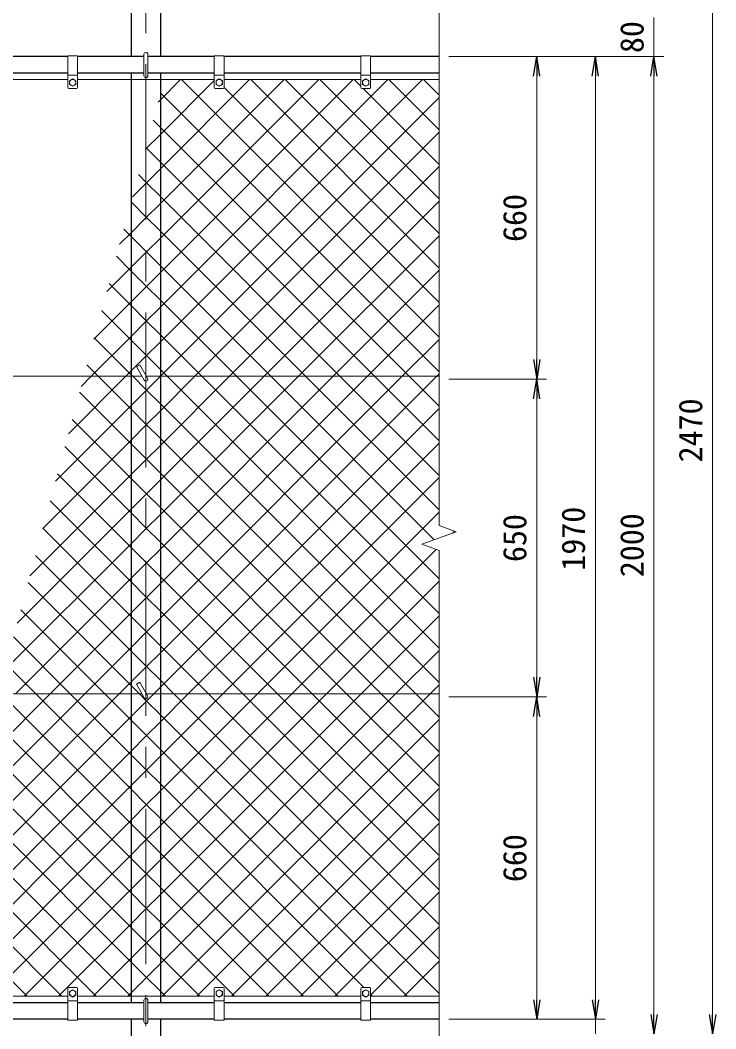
# Model space of a CAD drawing. Units: millimetres, scale not verified. Extents: x -4200 to 4200, y -2970 to 2970.
# Drawn here: x -1842 to -418, y -530 to 1535 of the extents above; entities that cross this region are included whole.
import ezdxf
from ezdxf.enums import TextEntityAlignment as Align

# ---------------------------------------------------------------- set-up
doc = ezdxf.new("R2010")
doc.units = ezdxf.units.MM
doc.header["$LTSCALE"] = 10
doc.linetypes.add('USER1', pattern=[50.8, 31.75, -6.35, 6.35, -6.35])
for name, color, linetype, lineweight in [('0-0_D-STR1', 1, 'Continuous', 25), ('0-1_D-STR3', 3, 'Continuous', 13), ('0-2_D-BMK', 2, 'USER1', 13), ('0-3_D-STR2', 7, 'Continuous', 13), ('0-4_D-STR-DIM', 7, 'Continuous', 13), ('0-5_0', 7, 'Continuous', 25)]:
    doc.layers.add(name, color=color, linetype=linetype, lineweight=lineweight)
doc.styles.add('ＭＳ ゴシック', font='')
doc.styles.get('ＭＳ ゴシック').set_extended_font_data('MS Gothic')

# ---------------------------------------------------------------- blocks, each defined once
blk = doc.blocks.new('_Open')
at = {"layer": '0-5_0'}
blk.add_line((-10, 1.667), (0, 0), dxfattribs=at)
blk.add_lwpolyline([(-10, -1.667), (0, 0), (-10, 0)], dxfattribs=at)

msp = doc.modelspace()

# ---------------------------------------------------------------- linework, layer by layer
at = {"layer": '0-0_D-STR1'}
for p, q in [((-1615.22, 1916.44), (-1615.22, 1460)), ((-1554.72, 1460), (-1554.72, 1916.44)), ((-1744.97, 1460), (-2024.97, 1460)), ((-1588.97, 1460), (-1724.97, 1460)), ((-1444.97, 1460), (-1580.97, 1460)), ((-1144.97, 1460), (-1424.97, 1460)), ((-984.97, 1460), (-1124.97, 1460)), ((-1744.97, 1426), (-2024.97, 1426)), ((-1588.97, 1426), (-1724.97, 1426)), ((-1615.22, 1426), (-1615.22, -476)), ((-1444.97, 1426), (-1580.97, 1426)), ((-1554.72, -476), (-1554.72, 1426)), ((-1144.97, 1426), (-1424.97, 1426)), ((-984.97, 1426), (-1124.97, 1426)), ((-1744.97, -476), (-2024.97, -476)), ((-1588.97, -476), (-1724.97, -476)), ((-1444.97, -476), (-1580.97, -476)), ((-1144.97, -476), (-1424.97, -476)), ((-984.97, -476), (-1124.97, -476)), ((-1744.97, -510), (-2024.97, -510)), ((-1588.97, -510), (-1724.97, -510)), ((-1444.97, -510), (-1580.97, -510)), ((-1144.97, -510), (-1424.97, -510)), ((-984.97, -510), (-1124.97, -510))]:
    msp.add_line(p, q, dxfattribs=at)
msp.add_lwpolyline([(-1615.22, -510), (-1615.22, -890), (-1554.72, -890), (-1554.72, -510)], dxfattribs=at)
at = {"layer": '0-1_D-STR3'}
for p, q in [((-1744.97, 1462), (-1744.97, 1397)), ((-1724.97, 1462), (-1744.97, 1462)), ((-1724.97, 1462), (-1724.97, 1397)), ((-1588.97, 1421), (-1588.97, 1465)), ((-1580.97, 1421), (-1580.97, 1465)), ((-1444.97, 1462), (-1444.97, 1397)), ((-1424.97, 1462), (-1444.97, 1462)), ((-1424.97, 1462), (-1424.97, 1397)), ((-1144.97, 1462), (-1144.97, 1397)), ((-1124.97, 1462), (-1144.97, 1462)), ((-1124.97, 1462), (-1124.97, 1397)), ((-2024.97, 1413), (-1744.97, 1413)), ((-1724.97, 1422), (-1744.97, 1422)), ((-1741.47, 1410.74), (-1734.97, 1414.5)), ((-1741.47, 1410.74), (-1741.47, 1403.26)), ((-1734.97, 1414.5), (-1728.47, 1410.74)), ((-1728.47, 1410.74), (-1728.47, 1403.26)), ((-1724.97, 1413), (-1444.97, 1413)), ((-1424.97, 1422), (-1444.97, 1422)), ((-1441.47, 1410.74), (-1434.97, 1414.5)), ((-1441.47, 1410.74), (-1441.47, 1403.26)), ((-1434.97, 1414.5), (-1428.47, 1410.74)), ((-1428.47, 1410.74), (-1428.47, 1403.26)), ((-1424.97, 1413), (-1144.97, 1413)), ((-1124.97, 1422), (-1144.97, 1422)), ((-1141.47, 1410.74), (-1134.97, 1414.5)), ((-1141.47, 1410.74), (-1141.47, 1403.26)), ((-1134.97, 1414.5), (-1128.47, 1410.74)), ((-1128.47, 1410.74), (-1128.47, 1403.26)), ((-1124.97, 1413), (-984.97, 1413)), ((-1726.97, 1395), (-1742.97, 1395)), ((-1426.97, 1395), (-1442.97, 1395)), ((-1126.97, 1395), (-1142.97, 1395)), ((-1604.37, 825.59), (-1597.44, 829.59)), ((-1597.44, 829.59), (-1581.51, 802)), ((-1593.06, 806), (-3383.82, 806)), ((-1604.37, 825.59), (-1588.44, 798)), ((-984.97, 806), (-1583.82, 806)), ((-1604.37, 175.59), (-1597.44, 179.59)), ((-1604.37, 175.59), (-1588.44, 148)), ((-1597.44, 179.59), (-1581.51, 152)), ((-1593.06, 156), (-3383.82, 156)), ((-984.97, 156), (-1583.82, 156)), ((-1744.97, -512), (-1744.97, -447)), ((-1726.97, -445), (-1742.97, -445)), ((-1741.47, -460.74), (-1741.47, -453.26)), ((-1728.47, -460.74), (-1728.47, -453.26)), ((-1724.97, -512), (-1724.97, -447)), ((-1444.97, -512), (-1444.97, -447)), ((-1426.97, -445), (-1442.97, -445)), ((-1441.47, -460.74), (-1441.47, -453.26)), ((-1428.47, -460.74), (-1428.47, -453.26)), ((-1424.97, -512), (-1424.97, -447)), ((-1144.97, -512), (-1144.97, -447)), ((-1126.97, -445), (-1142.97, -445)), ((-1141.47, -460.74), (-1141.47, -453.26)), ((-1128.47, -460.74), (-1128.47, -453.26)), ((-1124.97, -512), (-1124.97, -447)), ((-2024.97, -463), (-1744.97, -463)), ((-1724.97, -472), (-1744.97, -472)), ((-1741.47, -460.74), (-1734.97, -464.5)), ((-1734.97, -464.5), (-1728.47, -460.74)), ((-1724.97, -463), (-1444.97, -463)), ((-1588.97, -515), (-1588.97, -471)), ((-1580.97, -515), (-1580.97, -471)), ((-1424.97, -472), (-1444.97, -472)), ((-1441.47, -460.74), (-1434.97, -464.5)), ((-1434.97, -464.5), (-1428.47, -460.74)), ((-1424.97, -463), (-1144.97, -463)), ((-1124.97, -472), (-1144.97, -472)), ((-1141.47, -460.74), (-1134.97, -464.5)), ((-1134.97, -464.5), (-1128.47, -460.74)), ((-1124.97, -463), (-984.97, -463)), ((-1724.97, -512), (-1744.97, -512)), ((-1424.97, -512), (-1444.97, -512)), ((-1124.97, -512), (-1144.97, -512))]:
    msp.add_line(p, q, dxfattribs=at)
for points in [[(-1741.47, 1403.26), (-1734.97, 1399.5), (-1728.47, 1403.26)], [(-1441.47, 1403.26), (-1434.97, 1399.5), (-1428.47, 1403.26)], [(-1141.47, 1403.26), (-1134.97, 1399.5), (-1128.47, 1403.26)], [(-1741.47, -453.26), (-1734.97, -449.5), (-1728.47, -453.26)], [(-1441.47, -453.26), (-1434.97, -449.5), (-1428.47, -453.26)], [(-1141.47, -453.26), (-1134.97, -449.5), (-1128.47, -453.26)]]:
    msp.add_lwpolyline(points, dxfattribs=at)
for centre in [(-1734.97, 1407), (-1434.97, 1407), (-1134.97, 1407), (-1734.97, -457), (-1434.97, -457), (-1134.97, -457)]:
    msp.add_circle(centre, 6.49, dxfattribs=at)
for centre, radius, start, end in [((-1584.97, 1465), 4, 0, 180), ((-1584.97, 1421), 4, 180, 0), ((-1742.97, 1397), 2, 180, 270), ((-1726.97, 1397), 2, 270, 0), ((-1442.97, 1397), 2, 180, 270), ((-1426.97, 1397), 2, 270, 0), ((-1142.97, 1397), 2, 180, 270), ((-1126.97, 1397), 2, 270, 0), ((-1584.97, 800), 4, 210, 30), ((-1584.97, 150), 4, 210, 30), ((-1742.97, -447), 2, 90, 180), ((-1726.97, -447), 2, 0, 90), ((-1442.97, -447), 2, 90, 180), ((-1426.97, -447), 2, 0, 90), ((-1142.97, -447), 2, 90, 180), ((-1126.97, -447), 2, 0, 90), ((-1584.97, -471), 4, 0, 180), ((-1584.97, -515), 4, 180, 0)]:
    msp.add_arc(centre, radius, start, end, dxfattribs=at)
at = {"layer": '0-2_D-BMK'}
msp.add_line((-1584.97, -905), (-1584.97, 1945), dxfattribs=at)
at = {"layer": '0-3_D-STR2'}
for p, q in [((-1554.72, 1160.2), (-1301.92, 1413)), ((-1554.72, 1089.49), (-1231.21, 1413)), ((-1554.72, 1018.78), (-1160.5, 1413)), ((-1554.72, 948.07), (-1089.79, 1413)), ((-1554.72, 877.36), (-1019.08, 1413)), ((-984.97, 886.04), (-1511.93, 1413)), ((-984.97, 1027.46), (-1370.51, 1413)), ((-984.97, 1098.17), (-1299.8, 1413)), ((-984.97, 1168.88), (-1229.09, 1413)), ((-1144.97, 1399.6), (-1158.38, 1413)), ((-984.97, 1310.31), (-1087.67, 1413)), ((-984.97, 1381.02), (-1016.96, 1413)), ((-984.97, 956.75), (-1425, 1396.78)), ((-984.97, 1239.6), (-1140.38, 1395)), ((-1484.66, 806), (-984.97, 1305.69)), ((-1584.97, 1273.91), (-1585.26, 1274.2)), ((-1554.72, 1243.66), (-1584.97, 1273.91)), ((-1117.06, 806), (-1554.72, 1243.66)), ((-1584.97, 1203.2), (-1600.32, 1218.55)), ((-1413.95, 806), (-984.97, 1234.97)), ((-1554.72, 1172.95), (-1584.97, 1203.2)), ((-1584.97, 1129.95), (-1554.72, 1160.2)), ((-1187.78, 806), (-1554.72, 1172.95)), ((-1343.24, 806), (-984.97, 1164.26)), ((-1615.22, 1099.7), (-1584.97, 1129.95)), ((-1638.89, 1076.03), (-1615.22, 1099.7)), ((-1584.97, 1059.24), (-1554.72, 1089.49)), ((-1272.53, 806), (-984.97, 1093.55)), ((-1615.22, 1028.99), (-1584.97, 1059.24)), ((-1615.22, 1021.32), (-1645.51, 1051.6)), ((-1665.13, 979.08), (-1615.22, 1028.99)), ((-1584.97, 991.07), (-1615.22, 1021.32)), ((-1584.97, 988.53), (-1554.72, 1018.78)), ((-1201.82, 806), (-984.97, 1022.84)), ((-1615.22, 950.61), (-1660.57, 995.95)), ((-1554.72, 960.82), (-1584.97, 991.07)), ((-1615.22, 958.28), (-1584.97, 988.53)), ((-1691.37, 882.13), (-1615.22, 958.28)), ((-1584.97, 920.36), (-1615.22, 950.61)), ((-1399.91, 806), (-1554.72, 960.82)), ((-1131.11, 806), (-984.97, 952.13)), ((-1615.22, 879.9), (-1675.63, 940.3)), ((-1584.97, 917.82), (-1554.72, 948.07)), ((-1615.22, 887.57), (-1584.97, 917.82)), ((-1554.72, 890.11), (-1584.97, 920.36)), ((-1470.62, 806), (-1554.72, 890.11)), ((-1696.79, 806), (-1615.22, 887.57)), ((-1584.97, 849.65), (-1615.22, 879.9)), ((-1584.97, 847.11), (-1554.72, 877.36)), ((-1060.4, 806), (-984.97, 881.42)), ((-1615.22, 816.86), (-1584.97, 847.11)), ((-1554.72, 819.4), (-1584.97, 849.65)), ((-1743.85, 688.23), (-1626.08, 806)), ((-1717.61, 785.18), (-1696.79, 806)), ((-1626.08, 806), (-1615.22, 816.86)), ((-1541.33, 806), (-1554.72, 819.4)), ((-1554.72, 735.94), (-1484.66, 806)), ((-1554.72, 665.22), (-1413.95, 806)), ((-1554.72, 594.51), (-1343.24, 806)), ((-1554.72, 523.8), (-1272.53, 806)), ((-1554.72, 453.09), (-1201.82, 806)), ((-1554.72, 382.38), (-1131.11, 806)), ((-1554.72, 311.67), (-1060.4, 806)), ((-1554.72, 240.96), (-989.69, 806)), ((-984.97, 249.65), (-1541.33, 806)), ((-984.97, 320.36), (-1470.62, 806)), ((-984.97, 391.07), (-1399.91, 806)), ((-984.97, 603.2), (-1187.78, 806)), ((-984.97, 673.91), (-1117.06, 806)), ((-989.69, 806), (-984.97, 810.71)), ((-1615.22, 667.76), (-1720.81, 773.35)), ((-1584.97, 705.69), (-1554.72, 735.94)), ((-1615.22, 597.05), (-1735.87, 717.7)), ((-1615.22, 675.44), (-1584.97, 705.69)), ((-1796.33, 494.33), (-1615.22, 675.44)), ((-1615.22, 526.34), (-1750.93, 662.05)), ((-1584.97, 637.51), (-1615.22, 667.76)), ((-1584.97, 634.97), (-1554.72, 665.22)), ((-1615.22, 604.72), (-1584.97, 634.97)), ((-1554.72, 607.26), (-1584.97, 637.51)), ((-1822.57, 397.38), (-1615.22, 604.72)), ((-1615.22, 455.63), (-1766, 606.4)), ((-1103.46, 156), (-1554.72, 607.26)), ((-1584.97, 566.8), (-1615.22, 597.05)), ((-1584.97, 564.26), (-1554.72, 594.51)), ((-1615.22, 534.01), (-1584.97, 564.26)), ((-1554.72, 536.55), (-1584.97, 566.8)), ((-1615.22, 384.92), (-1781.06, 550.75)), ((-1848.8, 300.43), (-1615.22, 534.01)), ((-1584.97, 496.09), (-1615.22, 526.34)), ((-1584.97, 493.55), (-1554.72, 523.8)), ((-1174.17, 156), (-1554.72, 536.55)), ((-1554.72, 465.84), (-1584.97, 496.09)), ((-1615.22, 314.21), (-1796.12, 495.1)), ((-1615.22, 463.3), (-1584.97, 493.55)), ((-956.92, 485.21), (-953.09, 489.05)), ((-1875.04, 203.48), (-1615.22, 463.3)), ((-1584.97, 425.38), (-1615.22, 455.63)), ((-1244.88, 156), (-1554.72, 465.84)), ((-1615.22, 243.5), (-1811.18, 439.45)), ((-1584.97, 422.84), (-1554.72, 453.09)), ((-1615.22, 392.59), (-1584.97, 422.84)), ((-1554.72, 395.13), (-1584.97, 425.38)), ((-1851.82, 156), (-1615.22, 392.59)), ((-1315.59, 156), (-1554.72, 395.13)), ((-1584.97, 354.67), (-1615.22, 384.92)), ((-1584.97, 352.13), (-1554.72, 382.38)), ((-1215.42, 156), (-984.97, 386.45)), ((-1615.22, 321.88), (-1584.97, 352.13)), ((-1554.72, 324.42), (-1584.97, 354.67)), ((-1781.11, 156), (-1615.22, 321.88)), ((-1584.97, 283.96), (-1615.22, 314.21)), ((-1584.97, 281.42), (-1554.72, 311.67)), ((-1386.3, 156), (-1554.72, 324.42)), ((-1144.71, 156), (-984.97, 315.74)), ((-1615.22, 251.17), (-1584.97, 281.42)), ((-1554.72, 253.71), (-1584.97, 283.96)), ((-1710.4, 156), (-1615.22, 251.17)), ((-1457.01, 156), (-1554.72, 253.71)), ((-1584.97, 213.25), (-1615.22, 243.5)), ((-1584.97, 210.71), (-1554.72, 240.96)), ((-1074, 156), (-984.97, 245.03)), ((-1810.57, 156), (-1871.42, 216.86)), ((-1615.22, 180.46), (-1584.97, 210.71)), ((-1554.72, 183), (-1584.97, 213.25)), ((-1639.69, 156), (-1615.22, 180.46)), ((-1527.72, 156), (-1554.72, 183)), ((-1003.29, 156), (-984.97, 174.31)), ((-1980, -184.31), (-1639.69, 156)), ((-1953.76, -87.36), (-1710.4, 156)), ((-1927.52, 9.59), (-1781.11, 156)), ((-1615.22, -110.05), (-1881.28, 156)), ((-1615.22, -39.34), (-1810.57, 156)), ((-1554.72, -183.3), (-1215.42, 156)), ((-1554.72, -254.01), (-1144.71, 156)), ((-1554.72, -324.72), (-1074, 156)), ((-1554.72, -395.44), (-1003.29, 156)), ((-984.97, -386.75), (-1527.72, 156)), ((-984.97, -316.04), (-1457.01, 156)), ((-984.97, -245.33), (-1386.3, 156)), ((-984.97, -174.62), (-1315.59, 156)), ((-984.97, -103.91), (-1244.88, 156)), ((-984.97, -33.2), (-1174.17, 156)), ((-984.97, 37.51), (-1103.46, 156)), ((-1615.22, -180.76), (-1901.55, 105.56)), ((-1551.58, -463), (-984.97, 103.6)), ((-1615.22, -251.47), (-1916.61, 49.91)), ((-1480.87, -463), (-984.97, 32.89)), ((-1615.22, -322.19), (-1931.67, -5.74)), ((-1584.97, -69.59), (-1615.22, -39.34)), ((-1410.16, -463), (-984.97, -37.82)), ((-1615.22, -392.9), (-1946.73, -61.39)), ((-1554.72, -99.84), (-1584.97, -69.59)), ((-1191.57, -463), (-1554.72, -99.84)), ((-1615.83, -463), (-1961.79, -117.04)), ((-1584.97, -140.3), (-1615.22, -110.05)), ((-1339.45, -463), (-984.97, -108.53)), ((-1554.72, -170.55), (-1584.97, -140.3)), ((-1686.54, -463), (-1976.85, -172.69)), ((-1584.97, -211.01), (-1615.22, -180.76)), ((-1584.97, -213.55), (-1554.72, -183.3)), ((-1262.28, -463), (-1554.72, -170.55)), ((-1268.74, -463), (-984.97, -179.24)), ((-1615.22, -243.8), (-1584.97, -213.55)), ((-1554.72, -241.26), (-1584.97, -211.01)), ((-1757.25, -463), (-1991.91, -228.34)), ((-1834.42, -463), (-1615.22, -243.8)), ((-1332.99, -463), (-1554.72, -241.26)), ((-1584.97, -281.72), (-1615.22, -251.47)), ((-1584.97, -284.26), (-1554.72, -254.01)), ((-1198.03, -463), (-984.97, -249.95)), ((-1827.96, -463), (-2006.98, -283.99)), ((-1615.22, -314.51), (-1584.97, -284.26)), ((-1554.72, -311.97), (-1584.97, -281.72)), ((-1763.71, -463), (-1615.22, -314.51)), ((-1584.97, -352.44), (-1615.22, -322.19)), ((-1584.97, -354.97), (-1554.72, -324.72)), ((-1403.7, -463), (-1554.72, -311.97)), ((-1124.97, -460.66), (-984.97, -320.66)), ((-1615.22, -385.22), (-1584.97, -354.97)), ((-1554.72, -382.69), (-1584.97, -352.44)), ((-1693, -463), (-1615.22, -385.22)), ((-1474.41, -463), (-1554.72, -382.69)), ((-1056.6, -463), (-984.97, -391.37)), ((-1584.97, -423.15), (-1615.22, -392.9)), ((-1584.97, -425.69), (-1554.72, -395.44)), ((-1615.22, -455.94), (-1584.97, -425.69)), ((-1554.72, -453.4), (-1584.97, -423.15)), ((-1545.12, -463), (-1554.72, -453.4)), ((-1622.29, -463), (-1615.22, -455.94)), ((-1120.86, -463), (-1124.97, -458.88)), ((-985.89, -463), (-984.97, -462.08))]:
    msp.add_line(p, q, dxfattribs=at)
for points in [[(-1612.66, 1172.98), (-1584.97, 1200.66), (-1554.72, 1230.91), (-1372.64, 1413)], [(-1586.42, 1269.93), (-1584.97, 1271.37), (-1554.72, 1301.62), (-1444.97, 1411.37)], [(-1560.18, 1366.88), (-1554.72, 1372.33), (-1514.06, 1413)], [(-984.97, 815.33), (-1554.72, 1385.08), (-1555.14, 1385.5)], [(-1770.09, 591.28), (-1615.22, 746.15), (-1584.97, 776.4), (-1555.37, 806), (-1554.72, 806.65), (-984.97, 1376.4)], [(-984.97, 744.62), (-1046.35, 806), (-1554.72, 1314.37), (-1570.2, 1329.85)], [(-984.97, 532.49), (-1258.49, 806), (-1554.72, 1102.24), (-1584.97, 1132.49), (-1615.22, 1162.74), (-1615.38, 1162.9)], [(-994.67, 471.47), (-1329.2, 806), (-1554.72, 1031.53), (-1584.97, 1061.78), (-1615.22, 1092.03), (-1630.44, 1107.25)], [(-984.97, 178.94), (-1554.72, 748.69), (-1584.97, 778.94), (-1612.04, 806), (-1615.22, 809.19), (-1690.69, 884.65)], [(-984.97, 108.22), (-1032.75, 156), (-1554.72, 677.97), (-1584.97, 708.22), (-1615.22, 738.47), (-1682.75, 806), (-1705.75, 829)], [(-2006.24, -281.26), (-1615.22, 109.75), (-1584.97, 140), (-1568.97, 156), (-1554.72, 170.25), (-984.97, 740)], [(-2032.48, -378.21), (-1615.22, 39.04), (-1584.97, 69.29), (-1554.72, 99.54), (-1498.26, 156), (-984.97, 669.29)], [(-2028.55, -445), (-1615.22, -31.67), (-1584.97, -1.42), (-1554.72, 28.83), (-1427.55, 156), (-984.97, 598.58)], [(-1975.84, -463), (-1615.22, -102.38), (-1584.97, -72.13), (-1554.72, -41.88), (-1356.84, 156), (-984.97, 527.87)], [(-1905.13, -463), (-1615.22, -173.09), (-1584.97, -142.84), (-1554.72, -112.59), (-1286.13, 156), (-990.7, 451.43)], [(-984.97, -457.46), (-1554.72, 112.29), (-1584.97, 142.54), (-1598.44, 156), (-1615.22, 172.79), (-1826.24, 383.81)], [(-1050.15, -463), (-1554.72, 41.58), (-1584.97, 71.83), (-1615.22, 102.08), (-1669.15, 156), (-1841.3, 328.16)], [(-1138.86, -445), (-1554.72, -29.13), (-1584.97, 1.12), (-1615.22, 31.37), (-1739.86, 156), (-1856.36, 272.51)]]:
    msp.add_lwpolyline(points, dxfattribs=at)
at = {"layer": '0-4_D-STR-DIM'}
for p, q in [((-984.97, 1965), (-984.97, 500.65)), ((-424.97, 1890), (-424.97, -500)), ((-544.97, 1540), (-544.97, 1460)), ((-964.97, 1460), (-644.97, 1460)), ((-964.97, 1460), (-524.97, 1460)), ((-964.97, 1460), (-764.97, 1460)), ((-964.97, 1460), (-524.97, 1460)), ((-784.97, 840), (-784.97, 1420)), ((-664.97, 1420), (-664.97, -470)), ((-544.97, -500), (-544.97, 1420)), ((-544.97, 1420), (-544.97, 1380)), ((-964.97, 800), (-764.97, 800)), ((-964.97, 800), (-764.97, 800)), ((-784.97, 760), (-784.97, 190)), ((-949.74, 487.83), (-984.97, 500.65)), ((-1020.21, 462.17), (-949.74, 487.83)), ((-984.97, 449.35), (-1020.21, 462.17)), ((-984.97, 449.35), (-984.97, -630)), ((-964.97, 150), (-764.97, 150)), ((-964.97, 150), (-764.97, 150)), ((-784.97, -470), (-784.97, 110)), ((-664.97, -470), (-664.97, -430)), ((-964.97, -510), (-644.97, -510)), ((-964.97, -510), (-644.97, -510)), ((-964.97, -510), (-764.97, -510)), ((-664.97, -510), (-664.97, -540))]:
    msp.add_line(p, q, dxfattribs=at)

# ---------------------------------------------------------------- block references
at = {"layer": '0-4_D-STR-DIM', "xscale": 4, "yscale": 4}
for p, rotation in [((-784.97, 1460), 90), ((-664.97, 1460), 90), ((-544.97, 1460), 90), ((-544.97, 1460), 90), ((-784.97, 800), 270), ((-784.97, 800), 90), ((-784.97, 150), 270), ((-784.97, 150), 90), ((-784.97, -510), 270), ((-664.97, -510), 270), ((-664.97, -510), 270), ((-544.97, -540), 270), ((-424.97, -540), 270)]:
    msp.add_blockref('_Open', p, dxfattribs=dict(at, rotation=rotation))

# ---------------------------------------------------------------- texts
at = {"layer": '0-4_D-STR-DIM', "style": 'ＭＳ ゴシック'}
for s, p in [('80', (-551.72, 1467.37)), ('660', (-791.72, 1080.75)), ('2470', (-431.72, 629.75)), ('650', (-791.72, 425.75)), ('1970', (-671.72, 408.1)), ('2000', (-551.72, 394.75)), ('660', (-791.72, -229.25))]:
    msp.add_text(s, height=48.09, rotation=90, dxfattribs=at).set_placement(p, align=Align.BOTTOM_LEFT)

doc.saveas('drawing.dxf')
